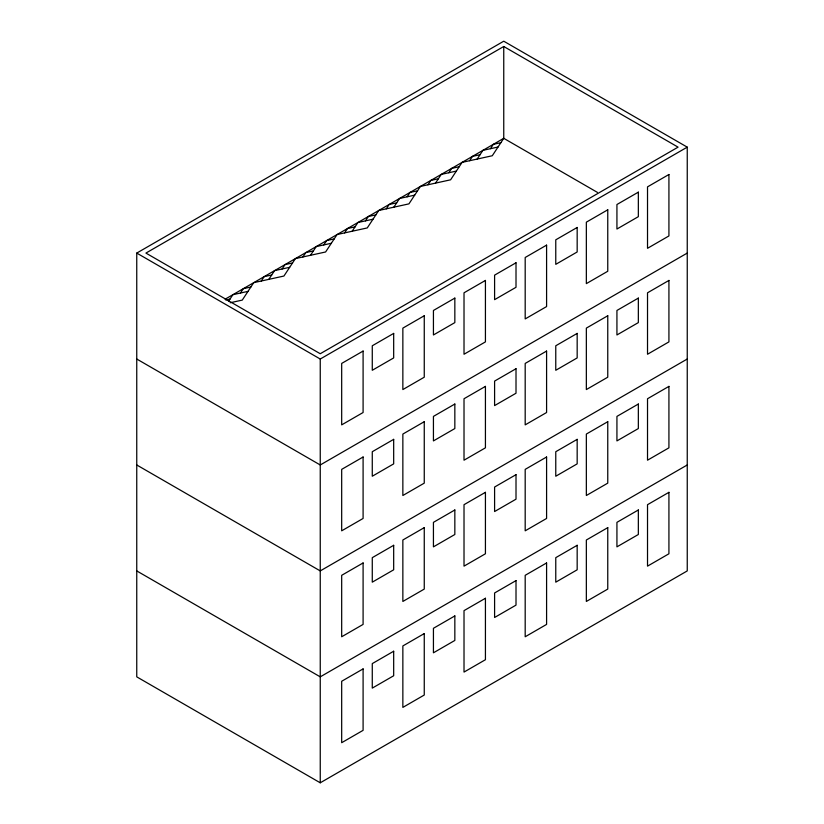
<?xml version="1.0" encoding="UTF-8"?>
<svg xmlns="http://www.w3.org/2000/svg" width="824" height="824" viewBox="0 0 824 824"><rect width="100%" height="100%" fill="white"/><g stroke="black" fill="none" stroke-linecap="round" stroke-linejoin="round"><path stroke-width="1.24" d="M228.433 301.471L232.893 294.693L247.993 291.377M240.443 293.035L243.317 288.678L250.867 287.02M261.28 281.005L264.154 276.648L271.704 274.989M268.83 279.346L274.567 270.632L289.667 267.316M282.117 268.974L284.98 264.617L292.53 262.959M302.954 256.944L305.817 252.587L313.367 250.929M310.504 255.296L316.241 246.572L331.341 243.265M323.791 244.924L326.654 240.557L334.204 238.909M344.617 232.893L347.491 228.526L355.041 226.878M352.167 231.235L357.904 222.521L373.004 219.205M365.454 220.863L368.328 216.506L375.878 214.848M386.291 208.833L389.155 204.476L396.704 202.817M393.841 207.174L399.578 198.46L414.678 195.144M407.128 196.802L409.992 192.445L417.541 190.787M427.965 184.772L430.828 180.415L438.378 178.757M435.515 183.124L441.242 174.4L456.341 171.093M448.792 172.741L451.665 168.384L459.215 166.736M469.628 160.721L472.502 156.354L480.052 154.706M477.178 159.063L482.916 150.339L498.015 147.032M490.465 148.691L493.329 144.334L500.879 142.676M597.41 192.394L503.752 138.319L492.278 155.746L462.079 162.369L450.615 179.807L420.415 186.43L408.941 203.868L378.741 210.491L367.267 227.929L337.067 234.541L325.604 251.979L295.404 258.602L283.93 276.04L253.73 282.663L242.266 300.101L230.184 302.748M136.753 253.081L503.752 41.2L687.247 147.146L687.247 570.919L320.248 782.8L136.753 676.854L136.753 253.081L320.248 359.027L687.247 147.146M503.752 46.494L145.93 253.081L320.248 353.733L678.07 147.146L503.752 46.494L503.752 138.401M225.086 299.205L503.752 138.319M687.247 253.081L320.248 464.973L136.753 359.027M687.247 359.027L320.248 570.908L136.753 464.973M687.247 464.973L320.248 676.854L136.753 570.919M225.714 299.998L230.03 299.05M320.248 359.027L320.248 782.8M363.096 351.065L341.682 363.425L341.682 424.875L363.096 412.515L363.096 351.065M393.676 333.411L372.273 345.771L372.273 370.285L393.676 357.925L393.676 333.411M424.257 315.757L402.854 328.117L402.854 389.567L424.257 377.207L424.257 315.757M454.838 298.103L433.434 310.463L433.434 334.966L454.838 322.606L454.838 298.103M485.429 280.438L464.015 292.798L464.015 354.248L485.429 341.888L485.429 280.438M516.009 262.784L494.596 275.144L494.596 299.658L516.009 287.298L516.009 262.784M546.59 245.13L525.187 257.49L525.187 318.929L546.59 306.569L546.59 245.13M577.171 227.465L555.767 239.825L555.767 264.339L577.171 251.979L577.171 227.465M607.762 209.811L586.348 222.171L586.348 283.621L607.762 271.261L607.762 209.811M638.342 192.157L616.929 204.517L616.929 229.031L638.342 216.671L638.342 192.157M668.923 174.503L647.52 186.863L647.52 248.302L668.923 235.942L668.923 174.503M363.096 457.011L341.682 469.371L341.682 530.821L363.096 518.461L363.096 457.011M393.676 439.357L372.273 451.717L372.273 476.231L393.676 463.871L393.676 439.357M424.257 421.703L402.854 434.063L402.854 495.502L424.257 483.142L424.257 421.703M454.838 404.038L433.434 416.398L433.434 440.912L454.838 428.552L454.838 404.038M485.429 386.384L464.015 398.744L464.015 460.194L485.429 447.834L485.429 386.384M516.009 368.73L494.596 381.09L494.596 405.593L516.009 393.233L516.009 368.73M546.59 351.076L525.187 363.436L525.187 424.875L546.59 412.515L546.59 351.076M577.171 333.411L555.767 345.771L555.767 370.285L577.171 357.925L577.171 333.411M607.762 315.757L586.348 328.117L586.348 389.567L607.762 377.207L607.762 315.757M638.342 298.103L616.929 310.463L616.929 334.966L638.342 322.606L638.342 298.103M668.923 280.438L647.52 292.798L647.52 354.248L668.923 341.888L668.923 280.438M363.096 562.957L341.682 575.317L341.682 636.767L363.096 624.407L363.096 562.957M393.676 545.303L372.273 557.663L372.273 582.166L393.676 569.806L393.676 545.303M424.257 527.638L402.854 539.998L402.854 601.448L424.257 589.088L424.257 527.638M454.838 509.984L433.434 522.344L433.434 546.858L454.838 534.498L454.838 509.984M485.429 492.33L464.015 504.69L464.015 566.139L485.429 553.779L485.429 492.33M516.009 474.676L494.596 487.036L494.596 511.539L516.009 499.179L516.009 474.676M546.59 457.011L525.187 469.371L525.187 530.821L546.59 518.461L546.59 457.011M577.171 439.357L555.767 451.717L555.767 476.231L577.171 463.871L577.171 439.357M607.762 421.703L586.348 434.063L586.348 495.502L607.762 483.142L607.762 421.703M638.342 404.038L616.929 416.398L616.929 440.912L638.342 428.552L638.342 404.038M668.923 386.384L647.52 398.744L647.52 460.194L668.923 447.834L668.923 386.384M363.096 668.903L341.682 681.263L341.682 742.702L363.096 730.342L363.096 668.903M393.676 651.238L372.273 663.598L372.273 688.112L393.676 675.752L393.676 651.238M424.257 633.584L402.854 645.944L402.854 707.394L424.257 695.034L424.257 633.584M454.838 615.93L433.434 628.29L433.434 652.804L454.838 640.444L454.838 615.93M485.429 598.276L464.015 610.636L464.015 672.075L485.429 659.715L485.429 598.276M516.009 580.611L494.596 592.971L494.596 617.485L516.009 605.125L516.009 580.611M546.59 562.957L525.187 575.317L525.187 636.767L546.59 624.407L546.59 562.957M577.171 545.303L555.767 557.663L555.767 582.166L577.171 569.806L577.171 545.303M607.762 527.648L586.348 540.008L586.348 601.448L607.762 589.088L607.762 527.648M638.342 509.984L616.929 522.344L616.929 546.858L638.342 534.498L638.342 509.984M668.923 492.33L647.52 504.69L647.52 566.139L668.923 553.779L668.923 492.33"/></g></svg>
